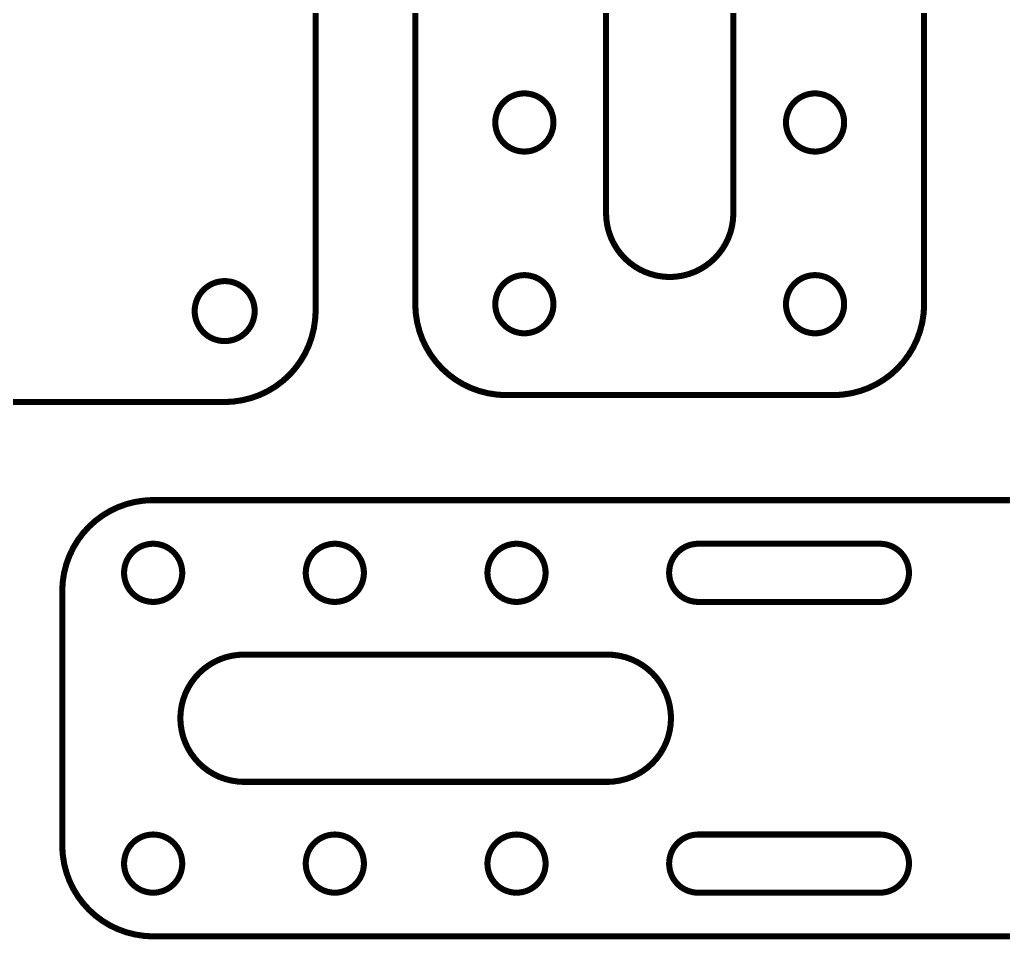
# Model space of a CAD drawing. Extents: x 0 to 218, y 0 to 111.
# Drawn here: x 103.9 to 158, y 1.2 to 51.8 of the extents above; entities that cross this region are included whole.
import ezdxf

# ---------------------------------------------------------------- set-up
doc = ezdxf.new("R2010")
doc.units = 0
doc.layers.get('0').update_dxf_attribs({"linetype": 'CONTINUOUS'})

msp = doc.modelspace()

# ---------------------------------------------------------------- linework, layer by layer
at = {"color": 0, "const_width": 0.33333}
for points in [[(120.167, 105.75), (120.167, 35.7499), (120.167, 35.7499), (120.167, 35.6264), (120.142, 35.2557), (120.07, 34.7699), (119.951, 34.2957), (119.786, 33.8365), (119.578, 33.3954), (119.327, 32.976), (119.034, 32.5811), (118.79, 32.3017), (118.702, 32.2143), (118.615, 32.1269), (118.336, 31.8822), (117.941, 31.59), (117.521, 31.3389), (117.08, 31.1304), (116.621, 30.966), (116.147, 30.8469), (115.661, 30.7743), (115.29, 30.7499), (115.167, 30.7499), (5.16667, 30.7499)], [(153.661, 96.129), (153.661, 36.1289), (153.661, 36.1289), (153.661, 36.0011), (153.636, 35.6176), (153.56, 35.1212), (153.436, 34.6421), (153.268, 34.1826), (153.058, 33.7456), (152.807, 33.3333), (152.519, 32.9485), (152.197, 32.5933), (151.842, 32.2707), (151.457, 31.9828), (151.044, 31.7324), (150.607, 31.5218), (150.149, 31.3536), (149.669, 31.2304), (149.172, 31.1547), (148.789, 31.1289), (148.661, 31.1289), (130.661, 31.1289), (130.533, 31.1289), (130.15, 31.1547), (129.654, 31.2304), (129.174, 31.3536), (128.715, 31.5218), (128.278, 31.7324), (127.866, 31.9828), (127.481, 32.2707), (127.126, 32.5933), (126.803, 32.9485), (126.515, 33.3333), (126.265, 33.7456), (126.054, 34.1826), (125.886, 34.6421), (125.763, 35.1212), (125.687, 35.6176), (125.661, 36.0011), (125.661, 36.1289), (125.661, 96.129)], [(136.161, 61.1289), (136.161, 41.1289), (136.161, 41.1289), (136.161, 41.0394), (136.179, 40.7711), (136.232, 40.4235), (136.319, 40.0881), (136.436, 39.7665), (136.584, 39.4606), (136.759, 39.1719), (136.961, 38.9025), (137.186, 38.654), (137.435, 38.4281), (137.704, 38.2267), (137.993, 38.0514), (138.299, 37.9039), (138.621, 37.7863), (138.956, 37.7), (139.303, 37.6469), (139.572, 37.6289), (139.661, 37.6289), (139.751, 37.6289), (140.019, 37.6469), (140.367, 37.7), (140.701, 37.7863), (141.024, 37.9039), (141.329, 38.0514), (141.618, 38.2267), (141.888, 38.4281), (142.136, 38.654), (142.362, 38.9025), (142.564, 39.1719), (142.739, 39.4606), (142.886, 39.7665), (143.004, 40.0881), (143.09, 40.4235), (143.143, 40.7711), (143.161, 41.0394), (143.161, 41.1289), (143.161, 61.1289)], [(171.229, 1.34787), (111.23, 1.34787), (111.102, 1.34787), (110.718, 1.3737), (110.222, 1.44949), (109.743, 1.57269), (109.283, 1.74083), (108.846, 1.95139), (108.434, 2.20182), (108.049, 2.48964), (107.694, 2.81233), (107.372, 3.16743), (107.084, 3.55236), (106.833, 3.96457), (106.623, 4.40164), (106.454, 4.86106), (106.331, 5.34022), (106.255, 5.83669), (106.23, 6.22011), (106.23, 6.34788), (106.23, 20.3479), (106.23, 20.4757), (106.255, 20.8592), (106.331, 21.3556), (106.454, 21.8347), (106.623, 22.2942), (106.833, 22.7313), (107.084, 23.1435), (107.372, 23.5283), (107.694, 23.8835), (108.049, 24.2061), (108.434, 24.494), (108.846, 24.7444), (109.283, 24.955), (109.743, 25.1231), (110.222, 25.2462), (110.718, 25.3221), (111.102, 25.3479), (111.23, 25.3479), (171.229, 25.3479)]]:
    msp.add_lwpolyline(points, dxfattribs=at)
at = {"color": 0}
for points in [[(120.167, 105.75), (120.167, 35.7499), (120.167, 35.7499), (120.167, 35.6264), (120.142, 35.2557), (120.07, 34.7699), (119.951, 34.2957), (119.786, 33.8365), (119.578, 33.3954), (119.327, 32.976), (119.034, 32.5811), (118.79, 32.3017), (118.702, 32.2143), (118.615, 32.1269), (118.336, 31.8822), (117.941, 31.59), (117.521, 31.3389), (117.08, 31.1304), (116.621, 30.966), (116.147, 30.8469), (115.661, 30.7743), (115.29, 30.7499), (115.167, 30.7499), (5.16667, 30.7499)], [(153.661, 96.129), (153.661, 36.1289), (153.661, 36.1289), (153.661, 36.0011), (153.636, 35.6176), (153.56, 35.1212), (153.436, 34.6421), (153.268, 34.1826), (153.058, 33.7456), (152.807, 33.3333), (152.519, 32.9485), (152.197, 32.5933), (151.842, 32.2707), (151.457, 31.9828), (151.044, 31.7324), (150.607, 31.5218), (150.149, 31.3536), (149.669, 31.2304), (149.172, 31.1547), (148.789, 31.1289), (148.661, 31.1289), (130.661, 31.1289), (130.533, 31.1289), (130.15, 31.1547), (129.654, 31.2304), (129.174, 31.3536), (128.715, 31.5218), (128.278, 31.7324), (127.866, 31.9828), (127.481, 32.2707), (127.126, 32.5933), (126.803, 32.9485), (126.515, 33.3333), (126.265, 33.7456), (126.054, 34.1826), (125.886, 34.6421), (125.763, 35.1212), (125.687, 35.6176), (125.661, 36.0011), (125.661, 36.1289), (125.661, 96.129)], [(136.161, 61.1289), (136.161, 41.1289), (136.161, 41.1289), (136.161, 41.0394), (136.179, 40.7711), (136.232, 40.4235), (136.319, 40.0881), (136.436, 39.7665), (136.584, 39.4606), (136.759, 39.1719), (136.961, 38.9025), (137.186, 38.654), (137.435, 38.4281), (137.704, 38.2267), (137.993, 38.0514), (138.299, 37.9039), (138.621, 37.7863), (138.956, 37.7), (139.303, 37.6469), (139.572, 37.6289), (139.661, 37.6289), (139.751, 37.6289), (140.019, 37.6469), (140.367, 37.7), (140.701, 37.7863), (141.024, 37.9039), (141.329, 38.0514), (141.618, 38.2267), (141.888, 38.4281), (142.136, 38.654), (142.362, 38.9025), (142.564, 39.1719), (142.739, 39.4606), (142.886, 39.7665), (143.004, 40.0881), (143.09, 40.4235), (143.143, 40.7711), (143.161, 41.0394), (143.161, 41.1289), (143.161, 61.1289)], [(171.229, 1.34787), (111.23, 1.34787), (111.102, 1.34787), (110.718, 1.3737), (110.222, 1.44949), (109.743, 1.57269), (109.283, 1.74083), (108.846, 1.95139), (108.434, 2.20182), (108.049, 2.48964), (107.694, 2.81233), (107.372, 3.16743), (107.084, 3.55236), (106.833, 3.96457), (106.623, 4.40164), (106.454, 4.86106), (106.331, 5.34022), (106.255, 5.83669), (106.23, 6.22011), (106.23, 6.34788), (106.23, 20.3479), (106.23, 20.4757), (106.255, 20.8592), (106.331, 21.3556), (106.454, 21.8347), (106.623, 22.2942), (106.833, 22.7313), (107.084, 23.1435), (107.372, 23.5283), (107.694, 23.8835), (108.049, 24.2061), (108.434, 24.494), (108.846, 24.7444), (109.283, 24.955), (109.743, 25.1231), (110.222, 25.2462), (110.718, 25.3221), (111.102, 25.3479), (111.23, 25.3479), (171.229, 25.3479)]]:
    msp.add_lwpolyline(points, dxfattribs=at)
at = {"color": 0, "const_width": 0.33333}
for points in [[(131.661, 47.7289), (131.702, 47.7289), (131.825, 47.7207), (131.984, 47.6964), (132.137, 47.6569), (132.284, 47.6032), (132.424, 47.5358), (132.556, 47.4557), (132.679, 47.3636), (132.793, 47.2603), (132.896, 47.1467), (132.988, 47.0235), (133.068, 46.8915), (133.136, 46.7518), (133.189, 46.6047), (133.229, 46.4514), (133.253, 46.2925), (133.261, 46.1699), (133.261, 46.1289), (133.261, 46.0881), (133.253, 45.9653), (133.229, 45.8065), (133.189, 45.6531), (133.136, 45.5061), (133.068, 45.3663), (132.988, 45.2343), (132.896, 45.1111), (132.793, 44.9975), (132.679, 44.8943), (132.556, 44.8021), (132.424, 44.7219), (132.284, 44.6546), (132.137, 44.6008), (131.984, 44.5614), (131.825, 44.5372), (131.702, 44.5289), (131.661, 44.5289), (131.62, 44.5289), (131.498, 44.5372), (131.339, 44.5614), (131.185, 44.6008), (131.038, 44.6546), (130.899, 44.7219), (130.767, 44.8021), (130.643, 44.8943), (130.53, 44.9975), (130.427, 45.1111), (130.334, 45.2343), (130.254, 45.3663), (130.187, 45.5061), (130.133, 45.6531), (130.094, 45.8065), (130.069, 45.9653), (130.061, 46.0881), (130.061, 46.1289), (130.061, 46.1699), (130.069, 46.2925), (130.094, 46.4514), (130.133, 46.6047), (130.187, 46.7518), (130.254, 46.8915), (130.334, 47.0235), (130.427, 47.1467), (130.53, 47.2603), (130.643, 47.3636), (130.767, 47.4557), (130.899, 47.5358), (131.038, 47.6032), (131.185, 47.6569), (131.339, 47.6964), (131.498, 47.7207), (131.62, 47.7289), (131.661, 47.7289)], [(147.661, 47.7289), (147.703, 47.7289), (147.825, 47.7207), (147.983, 47.6964), (148.138, 47.6569), (148.285, 47.6032), (148.424, 47.5358), (148.556, 47.4557), (148.679, 47.3636), (148.793, 47.2603), (148.896, 47.1467), (148.987, 47.0235), (149.068, 46.8915), (149.136, 46.7518), (149.189, 46.6047), (149.229, 46.4514), (149.253, 46.2925), (149.261, 46.1699), (149.261, 46.1289), (149.261, 46.0881), (149.253, 45.9653), (149.229, 45.8065), (149.189, 45.6531), (149.136, 45.5061), (149.068, 45.3663), (148.987, 45.2343), (148.896, 45.1111), (148.793, 44.9975), (148.679, 44.8943), (148.556, 44.8021), (148.424, 44.7219), (148.285, 44.6546), (148.138, 44.6008), (147.983, 44.5614), (147.825, 44.5372), (147.703, 44.5289), (147.661, 44.5289), (147.621, 44.5289), (147.497, 44.5372), (147.339, 44.5614), (147.186, 44.6008), (147.039, 44.6546), (146.899, 44.7219), (146.767, 44.8021), (146.643, 44.8943), (146.531, 44.9975), (146.426, 45.1111), (146.335, 45.2343), (146.254, 45.3663), (146.188, 45.5061), (146.133, 45.6531), (146.094, 45.8065), (146.069, 45.9653), (146.061, 46.0881), (146.061, 46.1289), (146.061, 46.1699), (146.069, 46.2925), (146.094, 46.4514), (146.133, 46.6047), (146.188, 46.7518), (146.254, 46.8915), (146.335, 47.0235), (146.426, 47.1467), (146.531, 47.2603), (146.643, 47.3636), (146.767, 47.4557), (146.899, 47.5358), (147.039, 47.6032), (147.186, 47.6569), (147.339, 47.6964), (147.497, 47.7207), (147.621, 47.7289), (147.661, 47.7289)], [(116.817, 35.7499), (116.817, 35.7078), (116.808, 35.5813), (116.783, 35.4174), (116.743, 35.2592), (116.687, 35.1076), (116.618, 34.9635), (116.535, 34.8274), (116.44, 34.7004), (116.334, 34.5832), (116.216, 34.4767), (116.089, 34.3817), (115.953, 34.299), (115.809, 34.2296), (115.657, 34.1742), (115.499, 34.1335), (115.336, 34.1085), (115.209, 34.0999), (115.167, 34.0999), (115.125, 34.0999), (114.998, 34.1085), (114.834, 34.1335), (114.676, 34.1742), (114.525, 34.2296), (114.38, 34.299), (114.244, 34.3817), (114.117, 34.4767), (114, 34.5832), (113.894, 34.7004), (113.799, 34.8274), (113.716, 34.9635), (113.647, 35.1076), (113.591, 35.2592), (113.55, 35.4174), (113.525, 35.5813), (113.517, 35.7078), (113.517, 35.7499), (113.517, 35.7921), (113.525, 35.9186), (113.55, 36.0825), (113.591, 36.2406), (113.647, 36.3921), (113.716, 36.5364), (113.799, 36.6724), (113.894, 36.7994), (114, 36.9167), (114.117, 37.0231), (114.244, 37.1181), (114.38, 37.2008), (114.525, 37.2703), (114.676, 37.3257), (114.834, 37.3664), (114.998, 37.3914), (115.125, 37.3999), (115.167, 37.3999), (115.209, 37.3999), (115.336, 37.3914), (115.499, 37.3664), (115.657, 37.3257), (115.809, 37.2703), (115.953, 37.2008), (116.089, 37.1181), (116.216, 37.0231), (116.334, 36.9167), (116.44, 36.7994), (116.535, 36.6724), (116.618, 36.5364), (116.687, 36.3921), (116.743, 36.2406), (116.783, 36.0825), (116.808, 35.9186), (116.817, 35.7921), (116.817, 35.7499)], [(131.661, 37.7289), (131.702, 37.7289), (131.825, 37.7206), (131.984, 37.6964), (132.137, 37.6569), (132.284, 37.6032), (132.424, 37.5357), (132.556, 37.4556), (132.679, 37.3635), (132.793, 37.2603), (132.896, 37.1467), (132.988, 37.0235), (133.068, 36.8915), (133.136, 36.7517), (133.189, 36.6047), (133.229, 36.4514), (133.253, 36.2925), (133.261, 36.1697), (133.261, 36.1289), (133.261, 36.0881), (133.253, 35.9653), (133.229, 35.8064), (133.189, 35.6531), (133.136, 35.5061), (133.068, 35.3663), (132.988, 35.2343), (132.896, 35.1111), (132.793, 34.9975), (132.679, 34.8943), (132.556, 34.8021), (132.424, 34.7219), (132.284, 34.6546), (132.137, 34.6008), (131.984, 34.5614), (131.825, 34.5372), (131.702, 34.5289), (131.661, 34.5289), (131.62, 34.5289), (131.498, 34.5372), (131.339, 34.5614), (131.185, 34.6008), (131.038, 34.6546), (130.899, 34.7219), (130.767, 34.8021), (130.643, 34.8943), (130.53, 34.9975), (130.427, 35.1111), (130.334, 35.2343), (130.254, 35.3663), (130.187, 35.5061), (130.133, 35.6531), (130.094, 35.8064), (130.069, 35.9653), (130.061, 36.0881), (130.061, 36.1289), (130.061, 36.1697), (130.069, 36.2925), (130.094, 36.4514), (130.133, 36.6047), (130.187, 36.7517), (130.254, 36.8915), (130.334, 37.0235), (130.427, 37.1467), (130.53, 37.2603), (130.643, 37.3635), (130.767, 37.4556), (130.899, 37.5357), (131.038, 37.6032), (131.185, 37.6569), (131.339, 37.6964), (131.498, 37.7206), (131.62, 37.7289), (131.661, 37.7289)], [(147.661, 37.7289), (147.703, 37.7289), (147.825, 37.7206), (147.983, 37.6964), (148.138, 37.6569), (148.285, 37.6032), (148.424, 37.5357), (148.556, 37.4556), (148.679, 37.3635), (148.793, 37.2603), (148.896, 37.1467), (148.987, 37.0235), (149.068, 36.8915), (149.136, 36.7517), (149.189, 36.6047), (149.229, 36.4514), (149.253, 36.2925), (149.261, 36.1697), (149.261, 36.1289), (149.261, 36.0881), (149.253, 35.9653), (149.229, 35.8064), (149.189, 35.6531), (149.136, 35.5061), (149.068, 35.3663), (148.987, 35.2343), (148.896, 35.1111), (148.793, 34.9975), (148.679, 34.8943), (148.556, 34.8021), (148.424, 34.7219), (148.285, 34.6546), (148.138, 34.6008), (147.983, 34.5614), (147.825, 34.5372), (147.703, 34.5289), (147.661, 34.5289), (147.621, 34.5289), (147.497, 34.5372), (147.339, 34.5614), (147.186, 34.6008), (147.039, 34.6546), (146.899, 34.7219), (146.767, 34.8021), (146.643, 34.8943), (146.531, 34.9975), (146.426, 35.1111), (146.335, 35.2343), (146.254, 35.3663), (146.188, 35.5061), (146.133, 35.6531), (146.094, 35.8064), (146.069, 35.9653), (146.061, 36.0881), (146.061, 36.1289), (146.061, 36.1697), (146.069, 36.2925), (146.094, 36.4514), (146.133, 36.6047), (146.188, 36.7517), (146.254, 36.8915), (146.335, 37.0235), (146.426, 37.1467), (146.531, 37.2603), (146.643, 37.3635), (146.767, 37.4556), (146.899, 37.5357), (147.039, 37.6032), (147.186, 37.6569), (147.339, 37.6964), (147.497, 37.7206), (147.621, 37.7289), (147.661, 37.7289)], [(109.63, 21.3479), (109.63, 21.3888), (109.638, 21.5115), (109.662, 21.6704), (109.702, 21.8236), (109.755, 21.9707), (109.823, 22.1106), (109.903, 22.2425), (109.995, 22.3657), (110.098, 22.4793), (110.212, 22.5825), (110.335, 22.6746), (110.467, 22.7547), (110.607, 22.8222), (110.754, 22.876), (110.907, 22.9154), (111.066, 22.9396), (111.189, 22.9479), (111.23, 22.9479), (111.271, 22.9479), (111.393, 22.9396), (111.552, 22.9154), (111.706, 22.876), (111.852, 22.8222), (111.992, 22.7547), (112.124, 22.6746), (112.247, 22.5825), (112.361, 22.4793), (112.464, 22.3657), (112.557, 22.2425), (112.637, 22.1106), (112.704, 21.9707), (112.758, 21.8236), (112.797, 21.6704), (112.821, 21.5115), (112.83, 21.3888), (112.83, 21.3479), (112.83, 21.3071), (112.821, 21.1843), (112.797, 21.0254), (112.758, 20.8721), (112.704, 20.7251), (112.637, 20.5853), (112.557, 20.4533), (112.464, 20.3301), (112.361, 20.2165), (112.247, 20.1133), (112.124, 20.0211), (111.992, 19.941), (111.852, 19.8736), (111.706, 19.8199), (111.552, 19.7804), (111.393, 19.7562), (111.271, 19.7479), (111.23, 19.7479), (111.189, 19.7479), (111.066, 19.7562), (110.907, 19.7804), (110.754, 19.8199), (110.607, 19.8736), (110.467, 19.941), (110.335, 20.0211), (110.212, 20.1133), (110.098, 20.2165), (109.995, 20.3301), (109.903, 20.4533), (109.823, 20.5853), (109.755, 20.7251), (109.702, 20.8721), (109.662, 21.0254), (109.638, 21.1843), (109.63, 21.3071), (109.63, 21.3479)], [(119.63, 21.3479), (119.63, 21.3888), (119.638, 21.5115), (119.662, 21.6704), (119.702, 21.8236), (119.755, 21.9707), (119.823, 22.1106), (119.903, 22.2425), (119.995, 22.3657), (120.098, 22.4793), (120.212, 22.5825), (120.335, 22.6746), (120.467, 22.7547), (120.607, 22.8222), (120.754, 22.876), (120.907, 22.9154), (121.066, 22.9396), (121.189, 22.9479), (121.23, 22.9479), (121.271, 22.9479), (121.393, 22.9396), (121.552, 22.9154), (121.706, 22.876), (121.852, 22.8222), (121.992, 22.7547), (122.124, 22.6746), (122.248, 22.5825), (122.361, 22.4793), (122.464, 22.3657), (122.557, 22.2425), (122.637, 22.1106), (122.704, 21.9707), (122.758, 21.8236), (122.797, 21.6704), (122.821, 21.5115), (122.83, 21.3888), (122.83, 21.3479), (122.83, 21.3071), (122.821, 21.1843), (122.797, 21.0254), (122.758, 20.8721), (122.704, 20.7251), (122.637, 20.5853), (122.557, 20.4533), (122.464, 20.3301), (122.361, 20.2165), (122.248, 20.1133), (122.124, 20.0211), (121.992, 19.941), (121.852, 19.8736), (121.706, 19.8199), (121.552, 19.7804), (121.393, 19.7562), (121.271, 19.7479), (121.23, 19.7479), (121.189, 19.7479), (121.066, 19.7562), (120.907, 19.7804), (120.754, 19.8199), (120.607, 19.8736), (120.467, 19.941), (120.335, 20.0211), (120.212, 20.1133), (120.098, 20.2165), (119.995, 20.3301), (119.903, 20.4533), (119.823, 20.5853), (119.755, 20.7251), (119.702, 20.8721), (119.662, 21.0254), (119.638, 21.1843), (119.63, 21.3071), (119.63, 21.3479)], [(129.63, 21.3479), (129.63, 21.3888), (129.638, 21.5115), (129.662, 21.6704), (129.702, 21.8236), (129.755, 21.9707), (129.823, 22.1106), (129.903, 22.2425), (129.995, 22.3657), (130.098, 22.4793), (130.212, 22.5825), (130.335, 22.6746), (130.467, 22.7547), (130.607, 22.8222), (130.754, 22.876), (130.907, 22.9154), (131.066, 22.9396), (131.189, 22.9479), (131.23, 22.9479), (131.271, 22.9479), (131.393, 22.9396), (131.552, 22.9154), (131.706, 22.876), (131.852, 22.8222), (131.992, 22.7547), (132.124, 22.6746), (132.248, 22.5825), (132.361, 22.4793), (132.464, 22.3657), (132.557, 22.2425), (132.637, 22.1106), (132.704, 21.9707), (132.758, 21.8236), (132.797, 21.6704), (132.821, 21.5115), (132.83, 21.3888), (132.83, 21.3479), (132.83, 21.3071), (132.821, 21.1843), (132.797, 21.0254), (132.758, 20.8721), (132.704, 20.7251), (132.637, 20.5853), (132.557, 20.4533), (132.464, 20.3301), (132.361, 20.2165), (132.248, 20.1133), (132.124, 20.0211), (131.992, 19.941), (131.852, 19.8736), (131.706, 19.8199), (131.552, 19.7804), (131.393, 19.7562), (131.271, 19.7479), (131.23, 19.7479), (131.189, 19.7479), (131.066, 19.7562), (130.907, 19.7804), (130.754, 19.8199), (130.607, 19.8736), (130.467, 19.941), (130.335, 20.0211), (130.212, 20.1133), (130.098, 20.2165), (129.995, 20.3301), (129.903, 20.4533), (129.823, 20.5853), (129.755, 20.7251), (129.702, 20.8721), (129.662, 21.0254), (129.638, 21.1843), (129.63, 21.3071), (129.63, 21.3479)], [(151.229, 22.9479), (151.271, 22.9479), (151.393, 22.9396), (151.553, 22.9154), (151.706, 22.876), (151.853, 22.8222), (151.993, 22.7547), (152.125, 22.6746), (152.247, 22.5825), (152.361, 22.4793), (152.464, 22.3657), (152.557, 22.2425), (152.636, 22.1106), (152.704, 21.9707), (152.758, 21.8236), (152.797, 21.6704), (152.821, 21.5115), (152.829, 21.3888), (152.829, 21.3479), (152.829, 21.3071), (152.821, 21.1843), (152.797, 21.0254), (152.758, 20.8721), (152.704, 20.7251), (152.636, 20.5853), (152.557, 20.4533), (152.464, 20.3301), (152.361, 20.2165), (152.247, 20.1133), (152.125, 20.0211), (151.993, 19.941), (151.853, 19.8736), (151.706, 19.8199), (151.553, 19.7804), (151.393, 19.7562), (151.271, 19.7479), (151.229, 19.7479), (141.229, 19.7479), (141.189, 19.7479), (141.067, 19.7562), (140.907, 19.7804), (140.754, 19.8199), (140.607, 19.8736), (140.467, 19.941), (140.335, 20.0211), (140.212, 20.1133), (140.099, 20.2165), (139.994, 20.3301), (139.903, 20.4533), (139.822, 20.5853), (139.756, 20.7251), (139.701, 20.8721), (139.663, 21.0254), (139.638, 21.1843), (139.629, 21.3071), (139.629, 21.3479), (139.629, 21.3888), (139.638, 21.5115), (139.663, 21.6704), (139.701, 21.8236), (139.756, 21.9707), (139.822, 22.1106), (139.903, 22.2425), (139.994, 22.3657), (140.099, 22.4793), (140.212, 22.5825), (140.335, 22.6746), (140.467, 22.7547), (140.607, 22.8222), (140.754, 22.876), (140.907, 22.9154), (141.067, 22.9396), (141.189, 22.9479), (141.229, 22.9479), (151.229, 22.9479)], [(116.23, 9.84788), (116.14, 9.84788), (115.872, 9.866), (115.524, 9.919), (115.189, 10.0053), (114.867, 10.1229), (114.561, 10.2703), (114.273, 10.4456), (114.003, 10.6471), (113.755, 10.873), (113.529, 11.1216), (113.328, 11.391), (113.152, 11.6796), (113.005, 11.9856), (112.887, 12.3071), (112.801, 12.6425), (112.748, 12.9901), (112.73, 13.2585), (112.73, 13.3479), (112.73, 13.4373), (112.748, 13.7057), (112.801, 14.0533), (112.887, 14.3886), (113.005, 14.7103), (113.152, 15.0163), (113.328, 15.3049), (113.529, 15.5742), (113.755, 15.8228), (114.003, 16.0486), (114.273, 16.2501), (114.561, 16.4254), (114.867, 16.5729), (115.189, 16.6906), (115.524, 16.7768), (115.872, 16.8299), (116.14, 16.8479), (116.23, 16.8479), (136.23, 16.8479), (136.319, 16.8479), (136.587, 16.8299), (136.935, 16.7768), (137.271, 16.6906), (137.592, 16.5729), (137.898, 16.4254), (138.187, 16.2501), (138.456, 16.0486), (138.705, 15.8228), (138.931, 15.5742), (139.132, 15.3049), (139.307, 15.0163), (139.454, 14.7103), (139.572, 14.3886), (139.658, 14.0533), (139.711, 13.7057), (139.729, 13.4373), (139.729, 13.3479), (139.729, 13.2585), (139.711, 12.9901), (139.658, 12.6425), (139.572, 12.3071), (139.454, 11.9856), (139.307, 11.6796), (139.132, 11.391), (138.931, 11.1216), (138.705, 10.873), (138.456, 10.6471), (138.187, 10.4456), (137.898, 10.2703), (137.592, 10.1229), (137.271, 10.0053), (136.935, 9.919), (136.587, 9.866), (136.319, 9.84788), (136.23, 9.84788), (116.23, 9.84788)], [(109.63, 5.34787), (109.63, 5.38878), (109.638, 5.5115), (109.662, 5.67036), (109.702, 5.82368), (109.755, 5.97071), (109.823, 6.11051), (109.903, 6.24246), (109.995, 6.36561), (110.098, 6.47928), (110.212, 6.58251), (110.335, 6.67464), (110.467, 6.75478), (110.607, 6.82215), (110.754, 6.87597), (110.907, 6.91536), (111.066, 6.93961), (111.189, 6.94786), (111.23, 6.94786), (111.271, 6.94786), (111.393, 6.93961), (111.552, 6.91536), (111.706, 6.87597), (111.852, 6.82215), (111.992, 6.75478), (112.124, 6.67464), (112.247, 6.58251), (112.361, 6.47928), (112.464, 6.36561), (112.557, 6.24246), (112.637, 6.11051), (112.704, 5.97071), (112.758, 5.82368), (112.797, 5.67036), (112.821, 5.5115), (112.83, 5.38878), (112.83, 5.34787), (112.83, 5.30701), (112.821, 5.18431), (112.797, 5.02544), (112.758, 4.87213), (112.704, 4.7251), (112.637, 4.58524), (112.557, 4.45335), (112.464, 4.33014), (112.361, 4.21653), (112.247, 4.11328), (112.124, 4.02115), (111.992, 3.94103), (111.852, 3.87364), (111.706, 3.81982), (111.552, 3.78043), (111.393, 3.75618), (111.271, 3.74789), (111.23, 3.74789), (111.189, 3.74789), (111.066, 3.75618), (110.907, 3.78043), (110.754, 3.81982), (110.607, 3.87364), (110.467, 3.94103), (110.335, 4.02115), (110.212, 4.11328), (110.098, 4.21653), (109.995, 4.33014), (109.903, 4.45335), (109.823, 4.58524), (109.755, 4.7251), (109.702, 4.87213), (109.662, 5.02544), (109.638, 5.18431), (109.63, 5.30701), (109.63, 5.34787)], [(119.63, 5.34787), (119.63, 5.38878), (119.638, 5.5115), (119.662, 5.67036), (119.702, 5.82368), (119.755, 5.97071), (119.823, 6.11051), (119.903, 6.24246), (119.995, 6.36561), (120.098, 6.47928), (120.212, 6.58251), (120.335, 6.67464), (120.467, 6.75478), (120.607, 6.82215), (120.754, 6.87597), (120.907, 6.91536), (121.066, 6.93961), (121.189, 6.94786), (121.23, 6.94786), (121.271, 6.94786), (121.393, 6.93961), (121.552, 6.91536), (121.706, 6.87597), (121.852, 6.82215), (121.992, 6.75478), (122.124, 6.67464), (122.248, 6.58251), (122.361, 6.47928), (122.464, 6.36561), (122.557, 6.24246), (122.637, 6.11051), (122.704, 5.97071), (122.758, 5.82368), (122.797, 5.67036), (122.821, 5.5115), (122.83, 5.38878), (122.83, 5.34787), (122.83, 5.30701), (122.821, 5.18431), (122.797, 5.02544), (122.758, 4.87213), (122.704, 4.7251), (122.637, 4.58524), (122.557, 4.45335), (122.464, 4.33014), (122.361, 4.21653), (122.248, 4.11328), (122.124, 4.02115), (121.992, 3.94103), (121.852, 3.87364), (121.706, 3.81982), (121.552, 3.78043), (121.393, 3.75618), (121.271, 3.74789), (121.23, 3.74789), (121.189, 3.74789), (121.066, 3.75618), (120.907, 3.78043), (120.754, 3.81982), (120.607, 3.87364), (120.467, 3.94103), (120.335, 4.02115), (120.212, 4.11328), (120.098, 4.21653), (119.995, 4.33014), (119.903, 4.45335), (119.823, 4.58524), (119.755, 4.7251), (119.702, 4.87213), (119.662, 5.02544), (119.638, 5.18431), (119.63, 5.30701), (119.63, 5.34787)], [(129.63, 5.34787), (129.63, 5.38878), (129.638, 5.5115), (129.662, 5.67036), (129.702, 5.82368), (129.755, 5.97071), (129.823, 6.11051), (129.903, 6.24246), (129.995, 6.36561), (130.098, 6.47928), (130.212, 6.58251), (130.335, 6.67464), (130.467, 6.75478), (130.607, 6.82215), (130.754, 6.87597), (130.907, 6.91536), (131.066, 6.93961), (131.189, 6.94786), (131.23, 6.94786), (131.271, 6.94786), (131.393, 6.93961), (131.552, 6.91536), (131.706, 6.87597), (131.852, 6.82215), (131.992, 6.75478), (132.124, 6.67464), (132.248, 6.58251), (132.361, 6.47928), (132.464, 6.36561), (132.557, 6.24246), (132.637, 6.11051), (132.704, 5.97071), (132.758, 5.82368), (132.797, 5.67036), (132.821, 5.5115), (132.83, 5.38878), (132.83, 5.34787), (132.83, 5.30701), (132.821, 5.18431), (132.797, 5.02544), (132.758, 4.87213), (132.704, 4.7251), (132.637, 4.58524), (132.557, 4.45335), (132.464, 4.33014), (132.361, 4.21653), (132.248, 4.11328), (132.124, 4.02115), (131.992, 3.94103), (131.852, 3.87364), (131.706, 3.81982), (131.552, 3.78043), (131.393, 3.75618), (131.271, 3.74789), (131.23, 3.74789), (131.189, 3.74789), (131.066, 3.75618), (130.907, 3.78043), (130.754, 3.81982), (130.607, 3.87364), (130.467, 3.94103), (130.335, 4.02115), (130.212, 4.11328), (130.098, 4.21653), (129.995, 4.33014), (129.903, 4.45335), (129.823, 4.58524), (129.755, 4.7251), (129.702, 4.87213), (129.662, 5.02544), (129.638, 5.18431), (129.63, 5.30701), (129.63, 5.34787)], [(151.229, 6.94786), (151.271, 6.94786), (151.393, 6.93961), (151.553, 6.91536), (151.706, 6.87597), (151.853, 6.82215), (151.993, 6.75478), (152.125, 6.67464), (152.247, 6.58251), (152.361, 6.47928), (152.464, 6.36561), (152.557, 6.24246), (152.636, 6.11051), (152.704, 5.97071), (152.758, 5.82368), (152.797, 5.67036), (152.821, 5.5115), (152.829, 5.38878), (152.829, 5.34787), (152.829, 5.30701), (152.821, 5.18431), (152.797, 5.02544), (152.758, 4.87213), (152.704, 4.7251), (152.636, 4.58524), (152.557, 4.45335), (152.464, 4.33014), (152.361, 4.21653), (152.247, 4.11328), (152.125, 4.02115), (151.993, 3.94103), (151.853, 3.87364), (151.706, 3.81982), (151.553, 3.78043), (151.393, 3.75618), (151.271, 3.74789), (151.229, 3.74789), (141.229, 3.74789), (141.189, 3.74789), (141.067, 3.75618), (140.907, 3.78043), (140.754, 3.81982), (140.607, 3.87364), (140.467, 3.94103), (140.335, 4.02115), (140.212, 4.11328), (140.099, 4.21653), (139.994, 4.33014), (139.903, 4.45335), (139.822, 4.58524), (139.756, 4.7251), (139.701, 4.87213), (139.663, 5.02544), (139.638, 5.18431), (139.629, 5.30701), (139.629, 5.34787), (139.629, 5.38878), (139.638, 5.5115), (139.663, 5.67036), (139.701, 5.82368), (139.756, 5.97071), (139.822, 6.11051), (139.903, 6.24246), (139.994, 6.36561), (140.099, 6.47928), (140.212, 6.58251), (140.335, 6.67464), (140.467, 6.75478), (140.607, 6.82215), (140.754, 6.87597), (140.907, 6.91536), (141.067, 6.93961), (141.189, 6.94786), (141.229, 6.94786), (151.229, 6.94786)]]:
    msp.add_lwpolyline(points, close=True, dxfattribs=at)
at = {"color": 0}
for points in [[(131.661, 47.7289), (131.702, 47.7289), (131.825, 47.7207), (131.984, 47.6964), (132.137, 47.6569), (132.284, 47.6032), (132.424, 47.5358), (132.556, 47.4557), (132.679, 47.3636), (132.793, 47.2603), (132.896, 47.1467), (132.988, 47.0235), (133.068, 46.8915), (133.136, 46.7518), (133.189, 46.6047), (133.229, 46.4514), (133.253, 46.2925), (133.261, 46.1699), (133.261, 46.1289), (133.261, 46.0881), (133.253, 45.9653), (133.229, 45.8065), (133.189, 45.6531), (133.136, 45.5061), (133.068, 45.3663), (132.988, 45.2343), (132.896, 45.1111), (132.793, 44.9975), (132.679, 44.8943), (132.556, 44.8021), (132.424, 44.7219), (132.284, 44.6546), (132.137, 44.6008), (131.984, 44.5614), (131.825, 44.5372), (131.702, 44.5289), (131.661, 44.5289), (131.62, 44.5289), (131.498, 44.5372), (131.339, 44.5614), (131.185, 44.6008), (131.038, 44.6546), (130.899, 44.7219), (130.767, 44.8021), (130.643, 44.8943), (130.53, 44.9975), (130.427, 45.1111), (130.334, 45.2343), (130.254, 45.3663), (130.187, 45.5061), (130.133, 45.6531), (130.094, 45.8065), (130.069, 45.9653), (130.061, 46.0881), (130.061, 46.1289), (130.061, 46.1699), (130.069, 46.2925), (130.094, 46.4514), (130.133, 46.6047), (130.187, 46.7518), (130.254, 46.8915), (130.334, 47.0235), (130.427, 47.1467), (130.53, 47.2603), (130.643, 47.3636), (130.767, 47.4557), (130.899, 47.5358), (131.038, 47.6032), (131.185, 47.6569), (131.339, 47.6964), (131.498, 47.7207), (131.62, 47.7289), (131.661, 47.7289)], [(147.661, 47.7289), (147.703, 47.7289), (147.825, 47.7207), (147.983, 47.6964), (148.138, 47.6569), (148.285, 47.6032), (148.424, 47.5358), (148.556, 47.4557), (148.679, 47.3636), (148.793, 47.2603), (148.896, 47.1467), (148.987, 47.0235), (149.068, 46.8915), (149.136, 46.7518), (149.189, 46.6047), (149.229, 46.4514), (149.253, 46.2925), (149.261, 46.1699), (149.261, 46.1289), (149.261, 46.0881), (149.253, 45.9653), (149.229, 45.8065), (149.189, 45.6531), (149.136, 45.5061), (149.068, 45.3663), (148.987, 45.2343), (148.896, 45.1111), (148.793, 44.9975), (148.679, 44.8943), (148.556, 44.8021), (148.424, 44.7219), (148.285, 44.6546), (148.138, 44.6008), (147.983, 44.5614), (147.825, 44.5372), (147.703, 44.5289), (147.661, 44.5289), (147.621, 44.5289), (147.497, 44.5372), (147.339, 44.5614), (147.186, 44.6008), (147.039, 44.6546), (146.899, 44.7219), (146.767, 44.8021), (146.643, 44.8943), (146.531, 44.9975), (146.426, 45.1111), (146.335, 45.2343), (146.254, 45.3663), (146.188, 45.5061), (146.133, 45.6531), (146.094, 45.8065), (146.069, 45.9653), (146.061, 46.0881), (146.061, 46.1289), (146.061, 46.1699), (146.069, 46.2925), (146.094, 46.4514), (146.133, 46.6047), (146.188, 46.7518), (146.254, 46.8915), (146.335, 47.0235), (146.426, 47.1467), (146.531, 47.2603), (146.643, 47.3636), (146.767, 47.4557), (146.899, 47.5358), (147.039, 47.6032), (147.186, 47.6569), (147.339, 47.6964), (147.497, 47.7207), (147.621, 47.7289), (147.661, 47.7289)], [(116.817, 35.7499), (116.817, 35.7078), (116.808, 35.5813), (116.783, 35.4174), (116.743, 35.2592), (116.687, 35.1076), (116.618, 34.9635), (116.535, 34.8274), (116.44, 34.7004), (116.334, 34.5832), (116.216, 34.4767), (116.089, 34.3817), (115.953, 34.299), (115.809, 34.2296), (115.657, 34.1742), (115.499, 34.1335), (115.336, 34.1085), (115.209, 34.0999), (115.167, 34.0999), (115.125, 34.0999), (114.998, 34.1085), (114.834, 34.1335), (114.676, 34.1742), (114.525, 34.2296), (114.38, 34.299), (114.244, 34.3817), (114.117, 34.4767), (114, 34.5832), (113.894, 34.7004), (113.799, 34.8274), (113.716, 34.9635), (113.647, 35.1076), (113.591, 35.2592), (113.55, 35.4174), (113.525, 35.5813), (113.517, 35.7078), (113.517, 35.7499), (113.517, 35.7921), (113.525, 35.9186), (113.55, 36.0825), (113.591, 36.2406), (113.647, 36.3921), (113.716, 36.5364), (113.799, 36.6724), (113.894, 36.7994), (114, 36.9167), (114.117, 37.0231), (114.244, 37.1181), (114.38, 37.2008), (114.525, 37.2703), (114.676, 37.3257), (114.834, 37.3664), (114.998, 37.3914), (115.125, 37.3999), (115.167, 37.3999), (115.209, 37.3999), (115.336, 37.3914), (115.499, 37.3664), (115.657, 37.3257), (115.809, 37.2703), (115.953, 37.2008), (116.089, 37.1181), (116.216, 37.0231), (116.334, 36.9167), (116.44, 36.7994), (116.535, 36.6724), (116.618, 36.5364), (116.687, 36.3921), (116.743, 36.2406), (116.783, 36.0825), (116.808, 35.9186), (116.817, 35.7921), (116.817, 35.7499)], [(131.661, 37.7289), (131.702, 37.7289), (131.825, 37.7206), (131.984, 37.6964), (132.137, 37.6569), (132.284, 37.6032), (132.424, 37.5357), (132.556, 37.4556), (132.679, 37.3635), (132.793, 37.2603), (132.896, 37.1467), (132.988, 37.0235), (133.068, 36.8915), (133.136, 36.7517), (133.189, 36.6047), (133.229, 36.4514), (133.253, 36.2925), (133.261, 36.1697), (133.261, 36.1289), (133.261, 36.0881), (133.253, 35.9653), (133.229, 35.8064), (133.189, 35.6531), (133.136, 35.5061), (133.068, 35.3663), (132.988, 35.2343), (132.896, 35.1111), (132.793, 34.9975), (132.679, 34.8943), (132.556, 34.8021), (132.424, 34.7219), (132.284, 34.6546), (132.137, 34.6008), (131.984, 34.5614), (131.825, 34.5372), (131.702, 34.5289), (131.661, 34.5289), (131.62, 34.5289), (131.498, 34.5372), (131.339, 34.5614), (131.185, 34.6008), (131.038, 34.6546), (130.899, 34.7219), (130.767, 34.8021), (130.643, 34.8943), (130.53, 34.9975), (130.427, 35.1111), (130.334, 35.2343), (130.254, 35.3663), (130.187, 35.5061), (130.133, 35.6531), (130.094, 35.8064), (130.069, 35.9653), (130.061, 36.0881), (130.061, 36.1289), (130.061, 36.1697), (130.069, 36.2925), (130.094, 36.4514), (130.133, 36.6047), (130.187, 36.7517), (130.254, 36.8915), (130.334, 37.0235), (130.427, 37.1467), (130.53, 37.2603), (130.643, 37.3635), (130.767, 37.4556), (130.899, 37.5357), (131.038, 37.6032), (131.185, 37.6569), (131.339, 37.6964), (131.498, 37.7206), (131.62, 37.7289), (131.661, 37.7289)], [(147.661, 37.7289), (147.703, 37.7289), (147.825, 37.7206), (147.983, 37.6964), (148.138, 37.6569), (148.285, 37.6032), (148.424, 37.5357), (148.556, 37.4556), (148.679, 37.3635), (148.793, 37.2603), (148.896, 37.1467), (148.987, 37.0235), (149.068, 36.8915), (149.136, 36.7517), (149.189, 36.6047), (149.229, 36.4514), (149.253, 36.2925), (149.261, 36.1697), (149.261, 36.1289), (149.261, 36.0881), (149.253, 35.9653), (149.229, 35.8064), (149.189, 35.6531), (149.136, 35.5061), (149.068, 35.3663), (148.987, 35.2343), (148.896, 35.1111), (148.793, 34.9975), (148.679, 34.8943), (148.556, 34.8021), (148.424, 34.7219), (148.285, 34.6546), (148.138, 34.6008), (147.983, 34.5614), (147.825, 34.5372), (147.703, 34.5289), (147.661, 34.5289), (147.621, 34.5289), (147.497, 34.5372), (147.339, 34.5614), (147.186, 34.6008), (147.039, 34.6546), (146.899, 34.7219), (146.767, 34.8021), (146.643, 34.8943), (146.531, 34.9975), (146.426, 35.1111), (146.335, 35.2343), (146.254, 35.3663), (146.188, 35.5061), (146.133, 35.6531), (146.094, 35.8064), (146.069, 35.9653), (146.061, 36.0881), (146.061, 36.1289), (146.061, 36.1697), (146.069, 36.2925), (146.094, 36.4514), (146.133, 36.6047), (146.188, 36.7517), (146.254, 36.8915), (146.335, 37.0235), (146.426, 37.1467), (146.531, 37.2603), (146.643, 37.3635), (146.767, 37.4556), (146.899, 37.5357), (147.039, 37.6032), (147.186, 37.6569), (147.339, 37.6964), (147.497, 37.7206), (147.621, 37.7289), (147.661, 37.7289)], [(109.63, 21.3479), (109.63, 21.3888), (109.638, 21.5115), (109.662, 21.6704), (109.702, 21.8236), (109.755, 21.9707), (109.823, 22.1106), (109.903, 22.2425), (109.995, 22.3657), (110.098, 22.4793), (110.212, 22.5825), (110.335, 22.6746), (110.467, 22.7547), (110.607, 22.8222), (110.754, 22.876), (110.907, 22.9154), (111.066, 22.9396), (111.189, 22.9479), (111.23, 22.9479), (111.271, 22.9479), (111.393, 22.9396), (111.552, 22.9154), (111.706, 22.876), (111.852, 22.8222), (111.992, 22.7547), (112.124, 22.6746), (112.247, 22.5825), (112.361, 22.4793), (112.464, 22.3657), (112.557, 22.2425), (112.637, 22.1106), (112.704, 21.9707), (112.758, 21.8236), (112.797, 21.6704), (112.821, 21.5115), (112.83, 21.3888), (112.83, 21.3479), (112.83, 21.3071), (112.821, 21.1843), (112.797, 21.0254), (112.758, 20.8721), (112.704, 20.7251), (112.637, 20.5853), (112.557, 20.4533), (112.464, 20.3301), (112.361, 20.2165), (112.247, 20.1133), (112.124, 20.0211), (111.992, 19.941), (111.852, 19.8736), (111.706, 19.8199), (111.552, 19.7804), (111.393, 19.7562), (111.271, 19.7479), (111.23, 19.7479), (111.189, 19.7479), (111.066, 19.7562), (110.907, 19.7804), (110.754, 19.8199), (110.607, 19.8736), (110.467, 19.941), (110.335, 20.0211), (110.212, 20.1133), (110.098, 20.2165), (109.995, 20.3301), (109.903, 20.4533), (109.823, 20.5853), (109.755, 20.7251), (109.702, 20.8721), (109.662, 21.0254), (109.638, 21.1843), (109.63, 21.3071), (109.63, 21.3479)], [(119.63, 21.3479), (119.63, 21.3888), (119.638, 21.5115), (119.662, 21.6704), (119.702, 21.8236), (119.755, 21.9707), (119.823, 22.1106), (119.903, 22.2425), (119.995, 22.3657), (120.098, 22.4793), (120.212, 22.5825), (120.335, 22.6746), (120.467, 22.7547), (120.607, 22.8222), (120.754, 22.876), (120.907, 22.9154), (121.066, 22.9396), (121.189, 22.9479), (121.23, 22.9479), (121.271, 22.9479), (121.393, 22.9396), (121.552, 22.9154), (121.706, 22.876), (121.852, 22.8222), (121.992, 22.7547), (122.124, 22.6746), (122.248, 22.5825), (122.361, 22.4793), (122.464, 22.3657), (122.557, 22.2425), (122.637, 22.1106), (122.704, 21.9707), (122.758, 21.8236), (122.797, 21.6704), (122.821, 21.5115), (122.83, 21.3888), (122.83, 21.3479), (122.83, 21.3071), (122.821, 21.1843), (122.797, 21.0254), (122.758, 20.8721), (122.704, 20.7251), (122.637, 20.5853), (122.557, 20.4533), (122.464, 20.3301), (122.361, 20.2165), (122.248, 20.1133), (122.124, 20.0211), (121.992, 19.941), (121.852, 19.8736), (121.706, 19.8199), (121.552, 19.7804), (121.393, 19.7562), (121.271, 19.7479), (121.23, 19.7479), (121.189, 19.7479), (121.066, 19.7562), (120.907, 19.7804), (120.754, 19.8199), (120.607, 19.8736), (120.467, 19.941), (120.335, 20.0211), (120.212, 20.1133), (120.098, 20.2165), (119.995, 20.3301), (119.903, 20.4533), (119.823, 20.5853), (119.755, 20.7251), (119.702, 20.8721), (119.662, 21.0254), (119.638, 21.1843), (119.63, 21.3071), (119.63, 21.3479)], [(129.63, 21.3479), (129.63, 21.3888), (129.638, 21.5115), (129.662, 21.6704), (129.702, 21.8236), (129.755, 21.9707), (129.823, 22.1106), (129.903, 22.2425), (129.995, 22.3657), (130.098, 22.4793), (130.212, 22.5825), (130.335, 22.6746), (130.467, 22.7547), (130.607, 22.8222), (130.754, 22.876), (130.907, 22.9154), (131.066, 22.9396), (131.189, 22.9479), (131.23, 22.9479), (131.271, 22.9479), (131.393, 22.9396), (131.552, 22.9154), (131.706, 22.876), (131.852, 22.8222), (131.992, 22.7547), (132.124, 22.6746), (132.248, 22.5825), (132.361, 22.4793), (132.464, 22.3657), (132.557, 22.2425), (132.637, 22.1106), (132.704, 21.9707), (132.758, 21.8236), (132.797, 21.6704), (132.821, 21.5115), (132.83, 21.3888), (132.83, 21.3479), (132.83, 21.3071), (132.821, 21.1843), (132.797, 21.0254), (132.758, 20.8721), (132.704, 20.7251), (132.637, 20.5853), (132.557, 20.4533), (132.464, 20.3301), (132.361, 20.2165), (132.248, 20.1133), (132.124, 20.0211), (131.992, 19.941), (131.852, 19.8736), (131.706, 19.8199), (131.552, 19.7804), (131.393, 19.7562), (131.271, 19.7479), (131.23, 19.7479), (131.189, 19.7479), (131.066, 19.7562), (130.907, 19.7804), (130.754, 19.8199), (130.607, 19.8736), (130.467, 19.941), (130.335, 20.0211), (130.212, 20.1133), (130.098, 20.2165), (129.995, 20.3301), (129.903, 20.4533), (129.823, 20.5853), (129.755, 20.7251), (129.702, 20.8721), (129.662, 21.0254), (129.638, 21.1843), (129.63, 21.3071), (129.63, 21.3479)], [(151.229, 22.9479), (151.271, 22.9479), (151.393, 22.9396), (151.553, 22.9154), (151.706, 22.876), (151.853, 22.8222), (151.993, 22.7547), (152.125, 22.6746), (152.247, 22.5825), (152.361, 22.4793), (152.464, 22.3657), (152.557, 22.2425), (152.636, 22.1106), (152.704, 21.9707), (152.758, 21.8236), (152.797, 21.6704), (152.821, 21.5115), (152.829, 21.3888), (152.829, 21.3479), (152.829, 21.3071), (152.821, 21.1843), (152.797, 21.0254), (152.758, 20.8721), (152.704, 20.7251), (152.636, 20.5853), (152.557, 20.4533), (152.464, 20.3301), (152.361, 20.2165), (152.247, 20.1133), (152.125, 20.0211), (151.993, 19.941), (151.853, 19.8736), (151.706, 19.8199), (151.553, 19.7804), (151.393, 19.7562), (151.271, 19.7479), (151.229, 19.7479), (141.229, 19.7479), (141.189, 19.7479), (141.067, 19.7562), (140.907, 19.7804), (140.754, 19.8199), (140.607, 19.8736), (140.467, 19.941), (140.335, 20.0211), (140.212, 20.1133), (140.099, 20.2165), (139.994, 20.3301), (139.903, 20.4533), (139.822, 20.5853), (139.756, 20.7251), (139.701, 20.8721), (139.663, 21.0254), (139.638, 21.1843), (139.629, 21.3071), (139.629, 21.3479), (139.629, 21.3888), (139.638, 21.5115), (139.663, 21.6704), (139.701, 21.8236), (139.756, 21.9707), (139.822, 22.1106), (139.903, 22.2425), (139.994, 22.3657), (140.099, 22.4793), (140.212, 22.5825), (140.335, 22.6746), (140.467, 22.7547), (140.607, 22.8222), (140.754, 22.876), (140.907, 22.9154), (141.067, 22.9396), (141.189, 22.9479), (141.229, 22.9479), (151.229, 22.9479)], [(116.23, 9.84788), (116.14, 9.84788), (115.872, 9.866), (115.524, 9.919), (115.189, 10.0053), (114.867, 10.1229), (114.561, 10.2703), (114.273, 10.4456), (114.003, 10.6471), (113.755, 10.873), (113.529, 11.1216), (113.328, 11.391), (113.152, 11.6796), (113.005, 11.9856), (112.887, 12.3071), (112.801, 12.6425), (112.748, 12.9901), (112.73, 13.2585), (112.73, 13.3479), (112.73, 13.4373), (112.748, 13.7057), (112.801, 14.0533), (112.887, 14.3886), (113.005, 14.7103), (113.152, 15.0163), (113.328, 15.3049), (113.529, 15.5742), (113.755, 15.8228), (114.003, 16.0486), (114.273, 16.2501), (114.561, 16.4254), (114.867, 16.5729), (115.189, 16.6906), (115.524, 16.7768), (115.872, 16.8299), (116.14, 16.8479), (116.23, 16.8479), (136.23, 16.8479), (136.319, 16.8479), (136.587, 16.8299), (136.935, 16.7768), (137.271, 16.6906), (137.592, 16.5729), (137.898, 16.4254), (138.187, 16.2501), (138.456, 16.0486), (138.705, 15.8228), (138.931, 15.5742), (139.132, 15.3049), (139.307, 15.0163), (139.454, 14.7103), (139.572, 14.3886), (139.658, 14.0533), (139.711, 13.7057), (139.729, 13.4373), (139.729, 13.3479), (139.729, 13.2585), (139.711, 12.9901), (139.658, 12.6425), (139.572, 12.3071), (139.454, 11.9856), (139.307, 11.6796), (139.132, 11.391), (138.931, 11.1216), (138.705, 10.873), (138.456, 10.6471), (138.187, 10.4456), (137.898, 10.2703), (137.592, 10.1229), (137.271, 10.0053), (136.935, 9.919), (136.587, 9.866), (136.319, 9.84788), (136.23, 9.84788), (116.23, 9.84788)], [(109.63, 5.34787), (109.63, 5.38878), (109.638, 5.5115), (109.662, 5.67036), (109.702, 5.82368), (109.755, 5.97071), (109.823, 6.11051), (109.903, 6.24246), (109.995, 6.36561), (110.098, 6.47928), (110.212, 6.58251), (110.335, 6.67464), (110.467, 6.75478), (110.607, 6.82215), (110.754, 6.87597), (110.907, 6.91536), (111.066, 6.93961), (111.189, 6.94786), (111.23, 6.94786), (111.271, 6.94786), (111.393, 6.93961), (111.552, 6.91536), (111.706, 6.87597), (111.852, 6.82215), (111.992, 6.75478), (112.124, 6.67464), (112.247, 6.58251), (112.361, 6.47928), (112.464, 6.36561), (112.557, 6.24246), (112.637, 6.11051), (112.704, 5.97071), (112.758, 5.82368), (112.797, 5.67036), (112.821, 5.5115), (112.83, 5.38878), (112.83, 5.34787), (112.83, 5.30701), (112.821, 5.18431), (112.797, 5.02544), (112.758, 4.87213), (112.704, 4.7251), (112.637, 4.58524), (112.557, 4.45335), (112.464, 4.33014), (112.361, 4.21653), (112.247, 4.11328), (112.124, 4.02115), (111.992, 3.94103), (111.852, 3.87364), (111.706, 3.81982), (111.552, 3.78043), (111.393, 3.75618), (111.271, 3.74789), (111.23, 3.74789), (111.189, 3.74789), (111.066, 3.75618), (110.907, 3.78043), (110.754, 3.81982), (110.607, 3.87364), (110.467, 3.94103), (110.335, 4.02115), (110.212, 4.11328), (110.098, 4.21653), (109.995, 4.33014), (109.903, 4.45335), (109.823, 4.58524), (109.755, 4.7251), (109.702, 4.87213), (109.662, 5.02544), (109.638, 5.18431), (109.63, 5.30701), (109.63, 5.34787)], [(119.63, 5.34787), (119.63, 5.38878), (119.638, 5.5115), (119.662, 5.67036), (119.702, 5.82368), (119.755, 5.97071), (119.823, 6.11051), (119.903, 6.24246), (119.995, 6.36561), (120.098, 6.47928), (120.212, 6.58251), (120.335, 6.67464), (120.467, 6.75478), (120.607, 6.82215), (120.754, 6.87597), (120.907, 6.91536), (121.066, 6.93961), (121.189, 6.94786), (121.23, 6.94786), (121.271, 6.94786), (121.393, 6.93961), (121.552, 6.91536), (121.706, 6.87597), (121.852, 6.82215), (121.992, 6.75478), (122.124, 6.67464), (122.248, 6.58251), (122.361, 6.47928), (122.464, 6.36561), (122.557, 6.24246), (122.637, 6.11051), (122.704, 5.97071), (122.758, 5.82368), (122.797, 5.67036), (122.821, 5.5115), (122.83, 5.38878), (122.83, 5.34787), (122.83, 5.30701), (122.821, 5.18431), (122.797, 5.02544), (122.758, 4.87213), (122.704, 4.7251), (122.637, 4.58524), (122.557, 4.45335), (122.464, 4.33014), (122.361, 4.21653), (122.248, 4.11328), (122.124, 4.02115), (121.992, 3.94103), (121.852, 3.87364), (121.706, 3.81982), (121.552, 3.78043), (121.393, 3.75618), (121.271, 3.74789), (121.23, 3.74789), (121.189, 3.74789), (121.066, 3.75618), (120.907, 3.78043), (120.754, 3.81982), (120.607, 3.87364), (120.467, 3.94103), (120.335, 4.02115), (120.212, 4.11328), (120.098, 4.21653), (119.995, 4.33014), (119.903, 4.45335), (119.823, 4.58524), (119.755, 4.7251), (119.702, 4.87213), (119.662, 5.02544), (119.638, 5.18431), (119.63, 5.30701), (119.63, 5.34787)], [(129.63, 5.34787), (129.63, 5.38878), (129.638, 5.5115), (129.662, 5.67036), (129.702, 5.82368), (129.755, 5.97071), (129.823, 6.11051), (129.903, 6.24246), (129.995, 6.36561), (130.098, 6.47928), (130.212, 6.58251), (130.335, 6.67464), (130.467, 6.75478), (130.607, 6.82215), (130.754, 6.87597), (130.907, 6.91536), (131.066, 6.93961), (131.189, 6.94786), (131.23, 6.94786), (131.271, 6.94786), (131.393, 6.93961), (131.552, 6.91536), (131.706, 6.87597), (131.852, 6.82215), (131.992, 6.75478), (132.124, 6.67464), (132.248, 6.58251), (132.361, 6.47928), (132.464, 6.36561), (132.557, 6.24246), (132.637, 6.11051), (132.704, 5.97071), (132.758, 5.82368), (132.797, 5.67036), (132.821, 5.5115), (132.83, 5.38878), (132.83, 5.34787), (132.83, 5.30701), (132.821, 5.18431), (132.797, 5.02544), (132.758, 4.87213), (132.704, 4.7251), (132.637, 4.58524), (132.557, 4.45335), (132.464, 4.33014), (132.361, 4.21653), (132.248, 4.11328), (132.124, 4.02115), (131.992, 3.94103), (131.852, 3.87364), (131.706, 3.81982), (131.552, 3.78043), (131.393, 3.75618), (131.271, 3.74789), (131.23, 3.74789), (131.189, 3.74789), (131.066, 3.75618), (130.907, 3.78043), (130.754, 3.81982), (130.607, 3.87364), (130.467, 3.94103), (130.335, 4.02115), (130.212, 4.11328), (130.098, 4.21653), (129.995, 4.33014), (129.903, 4.45335), (129.823, 4.58524), (129.755, 4.7251), (129.702, 4.87213), (129.662, 5.02544), (129.638, 5.18431), (129.63, 5.30701), (129.63, 5.34787)], [(151.229, 6.94786), (151.271, 6.94786), (151.393, 6.93961), (151.553, 6.91536), (151.706, 6.87597), (151.853, 6.82215), (151.993, 6.75478), (152.125, 6.67464), (152.247, 6.58251), (152.361, 6.47928), (152.464, 6.36561), (152.557, 6.24246), (152.636, 6.11051), (152.704, 5.97071), (152.758, 5.82368), (152.797, 5.67036), (152.821, 5.5115), (152.829, 5.38878), (152.829, 5.34787), (152.829, 5.30701), (152.821, 5.18431), (152.797, 5.02544), (152.758, 4.87213), (152.704, 4.7251), (152.636, 4.58524), (152.557, 4.45335), (152.464, 4.33014), (152.361, 4.21653), (152.247, 4.11328), (152.125, 4.02115), (151.993, 3.94103), (151.853, 3.87364), (151.706, 3.81982), (151.553, 3.78043), (151.393, 3.75618), (151.271, 3.74789), (151.229, 3.74789), (141.229, 3.74789), (141.189, 3.74789), (141.067, 3.75618), (140.907, 3.78043), (140.754, 3.81982), (140.607, 3.87364), (140.467, 3.94103), (140.335, 4.02115), (140.212, 4.11328), (140.099, 4.21653), (139.994, 4.33014), (139.903, 4.45335), (139.822, 4.58524), (139.756, 4.7251), (139.701, 4.87213), (139.663, 5.02544), (139.638, 5.18431), (139.629, 5.30701), (139.629, 5.34787), (139.629, 5.38878), (139.638, 5.5115), (139.663, 5.67036), (139.701, 5.82368), (139.756, 5.97071), (139.822, 6.11051), (139.903, 6.24246), (139.994, 6.36561), (140.099, 6.47928), (140.212, 6.58251), (140.335, 6.67464), (140.467, 6.75478), (140.607, 6.82215), (140.754, 6.87597), (140.907, 6.91536), (141.067, 6.93961), (141.189, 6.94786), (141.229, 6.94786), (151.229, 6.94786)]]:
    msp.add_lwpolyline(points, close=True, dxfattribs=at)

doc.saveas('drawing.dxf')
